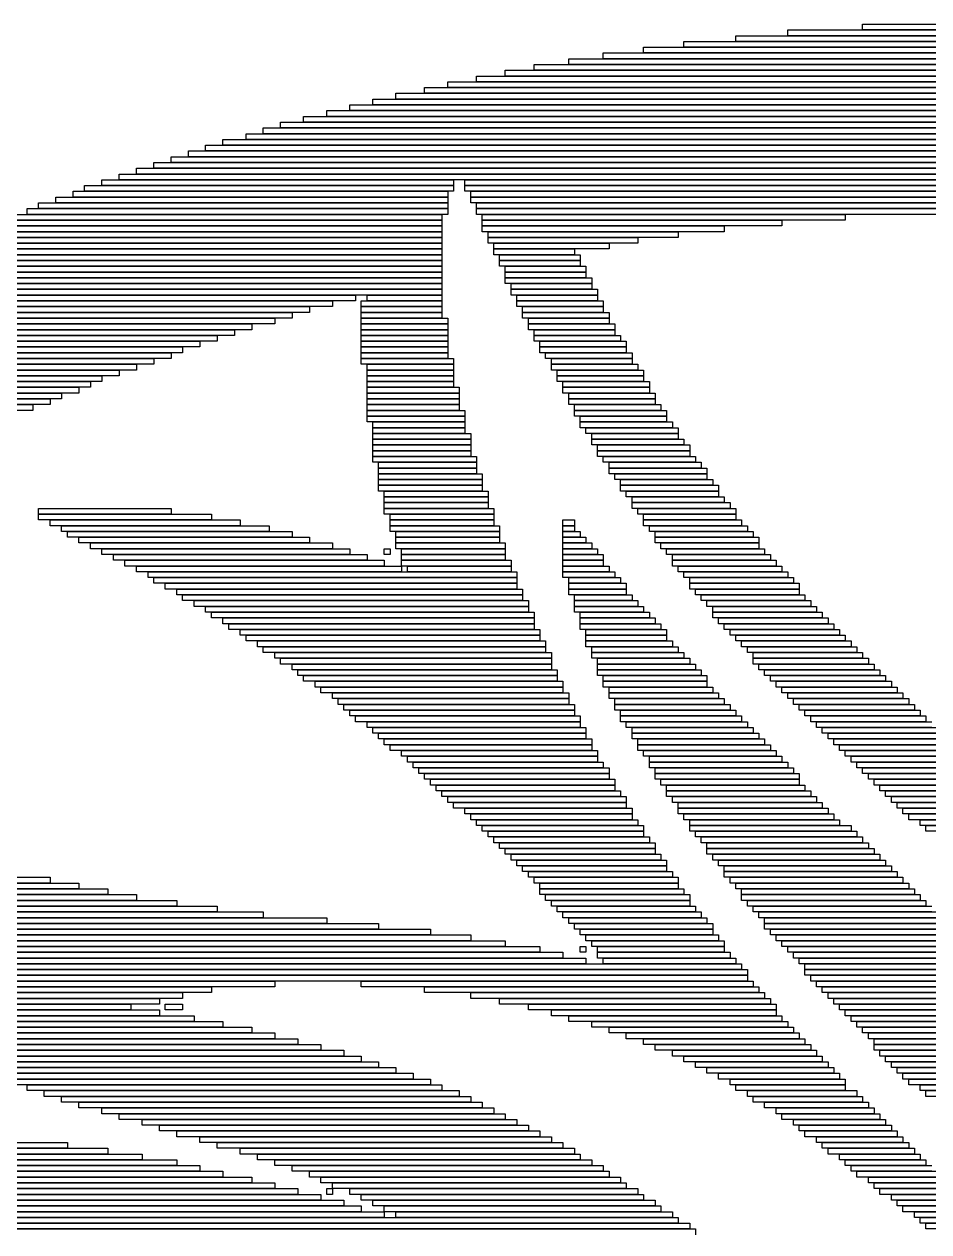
# Model space of a CAD drawing. Extents: x 24 to 1007, y 0 to 1020.
# Drawn here: x 344.5 to 501.5, y 809.5 to 1019 of the extents above; entities that cross this region are included whole.
import ezdxf

# ---------------------------------------------------------------- set-up
doc = ezdxf.new("R2010")
doc.units = 0

msp = doc.modelspace()

# ---------------------------------------------------------------- linework, layer by layer
for p, q in [((490, 1019), (548, 1019)), ((490, 1018), (490, 1019)), ((468, 1017), (571, 1017)), ((468, 1016), (468, 1017)), ((477, 1018), (561, 1018)), ((477, 1017), (477, 1018)), ((561, 1017), (477, 1017)), ((548, 1018), (490, 1018)), ((445, 1014), (593, 1014)), ((445, 1013), (445, 1014)), ((452, 1015), (587, 1015)), ((452, 1014), (452, 1015)), ((587, 1014), (452, 1014)), ((459, 1016), (579, 1016)), ((459, 1015), (459, 1016)), ((579, 1015), (459, 1015)), ((571, 1016), (468, 1016)), ((433, 1012), (604, 1012)), ((433, 1011), (433, 1012)), ((439, 1013), (599, 1013)), ((439, 1012), (439, 1013)), ((599, 1012), (439, 1012)), ((593, 1013), (445, 1013)), ((423, 1010), (615, 1010)), ((423, 1009), (423, 1010)), ((428, 1011), (610, 1011)), ((428, 1010), (428, 1011)), ((610, 1010), (428, 1010)), ((604, 1011), (433, 1011)), ((414, 1008), (624, 1008)), ((414, 1007), (414, 1008)), ((418, 1009), (619, 1009)), ((418, 1008), (418, 1009)), ((619, 1008), (418, 1008)), ((615, 1009), (423, 1009)), ((405, 1006), (632, 1006)), ((405, 1005), (405, 1006)), ((409, 1007), (628, 1007)), ((409, 1006), (409, 1007)), ((628, 1006), (409, 1006)), ((624, 1007), (414, 1007)), ((397, 1004), (640, 1004)), ((397, 1003), (397, 1004)), ((401, 1005), (636, 1005)), ((401, 1004), (401, 1005)), ((636, 1004), (401, 1004)), ((632, 1005), (405, 1005)), ((389, 1002), (538, 1002)), ((389, 1001), (389, 1002)), ((393, 1003), (538, 1003)), ((393, 1002), (393, 1003)), ((538, 1002), (393, 1002)), ((640, 1003), (397, 1003)), ((383, 1000), (537, 1000)), ((383, 999), (383, 1000)), ((386, 1001), (537, 1001)), ((386, 1000), (386, 1001)), ((537, 1000), (386, 1000)), ((538, 1001), (389, 1001)), ((376, 998), (537, 998)), ((376, 997), (376, 998)), ((379, 999), (537, 999)), ((379, 998), (379, 999)), ((537, 998), (379, 998)), ((537, 999), (383, 999)), ((370, 996), (537, 996)), ((370, 995), (370, 996)), ((373, 997), (537, 997)), ((373, 996), (373, 997)), ((537, 996), (373, 996)), ((537, 997), (376, 997)), ((364, 994), (537, 994)), ((364, 993), (364, 994)), ((367, 995), (537, 995)), ((367, 994), (367, 995)), ((537, 994), (367, 994)), ((537, 995), (370, 995)), ((355, 991), (419, 991)), ((355, 990), (355, 991)), ((358, 992), (419, 992)), ((358, 991), (358, 992)), ((419, 991), (358, 991)), ((361, 993), (538, 993)), ((361, 992), (361, 993)), ((538, 992), (361, 992)), ((537, 993), (364, 993)), ((419, 992), (419, 991)), ((419, 991), (419, 990)), ((421, 992), (538, 992)), ((421, 991), (421, 992)), ((538, 991), (421, 991)), ((421, 991), (538, 991)), ((421, 990), (421, 991)), ((350, 989), (418, 989)), ((350, 988), (350, 989)), ((353, 990), (418, 990)), ((353, 989), (353, 990)), ((418, 989), (353, 989)), ((419, 990), (355, 990)), ((418, 990), (418, 989)), ((418, 989), (418, 988)), ((538, 990), (421, 990)), ((422, 990), (538, 990)), ((422, 989), (422, 990)), ((538, 989), (422, 989)), ((422, 989), (539, 989)), ((422, 988), (422, 989)), ((345, 987), (418, 987)), ((345, 986), (345, 987)), ((347, 988), (418, 988)), ((347, 987), (347, 988)), ((418, 987), (347, 987)), ((418, 988), (350, 988)), ((418, 988), (418, 987)), ((418, 987), (418, 986)), ((539, 988), (422, 988)), ((423, 988), (539, 988)), ((423, 987), (423, 988)), ((539, 987), (423, 987)), ((423, 987), (505, 987)), ((423, 986), (423, 987)), ((340, 985), (417, 985)), ((342, 986), (417, 986)), ((417, 985), (342, 985)), ((418, 986), (345, 986)), ((417, 986), (417, 985)), ((417, 985), (417, 984)), ((505, 986), (423, 986)), ((424, 986), (487, 986)), ((424, 985), (424, 986)), ((487, 985), (424, 985)), ((424, 985), (476, 985)), ((424, 984), (424, 985)), ((476, 985), (476, 984)), ((487, 986), (487, 985)), ((335, 983), (417, 983)), ((337, 984), (417, 984)), ((417, 983), (337, 983)), ((417, 984), (340, 984)), ((417, 984), (417, 983)), ((417, 983), (417, 982)), ((476, 984), (424, 984)), ((424, 984), (466, 984)), ((424, 983), (424, 984)), ((466, 983), (424, 983)), ((425, 983), (458, 983)), ((425, 982), (425, 983)), ((458, 983), (458, 982)), ((466, 984), (466, 983)), ((330, 981), (417, 981)), ((333, 982), (417, 982)), ((417, 981), (333, 981)), ((417, 982), (335, 982)), ((417, 982), (417, 981)), ((417, 981), (417, 980)), ((458, 982), (425, 982)), ((425, 982), (451, 982)), ((425, 981), (425, 982)), ((451, 981), (425, 981)), ((426, 981), (446, 981)), ((426, 980), (426, 981)), ((446, 981), (446, 980)), ((451, 982), (451, 981)), ((326, 979), (417, 979)), ((328, 980), (417, 980)), ((417, 979), (328, 979)), ((417, 980), (330, 980)), ((417, 980), (417, 979)), ((417, 979), (417, 978)), ((446, 980), (426, 980)), ((426, 980), (440, 980)), ((426, 979), (426, 980)), ((440, 979), (426, 979)), ((427, 979), (441, 979)), ((427, 978), (427, 979)), ((440, 980), (440, 979)), ((441, 979), (441, 978)), ((322, 977), (417, 977)), ((324, 978), (417, 978)), ((417, 977), (324, 977)), ((417, 978), (326, 978)), ((417, 978), (417, 977)), ((417, 977), (417, 976)), ((441, 978), (427, 978)), ((427, 978), (441, 978)), ((427, 977), (427, 978)), ((441, 977), (427, 977)), ((428, 977), (442, 977)), ((428, 976), (428, 977)), ((441, 978), (441, 977)), ((442, 977), (442, 976)), ((317, 975), (417, 975)), ((319, 976), (417, 976)), ((417, 975), (319, 975)), ((417, 976), (322, 976)), ((417, 976), (417, 975)), ((417, 975), (417, 974)), ((442, 976), (428, 976)), ((428, 976), (442, 976)), ((428, 975), (428, 976)), ((442, 975), (428, 975)), ((428, 975), (443, 975)), ((428, 974), (428, 975)), ((442, 976), (442, 975)), ((443, 975), (443, 974)), ((313, 973), (417, 973)), ((315, 974), (417, 974)), ((417, 973), (315, 973)), ((417, 974), (317, 974)), ((417, 974), (417, 973)), ((417, 973), (417, 972)), ((443, 974), (428, 974)), ((429, 974), (443, 974)), ((429, 973), (429, 974)), ((443, 973), (429, 973)), ((429, 973), (444, 973)), ((429, 972), (429, 973)), ((443, 974), (443, 973)), ((444, 973), (444, 972)), ((307, 970), (394, 970)), ((309, 971), (398, 971)), ((398, 970), (309, 970)), ((311, 972), (402, 972)), ((402, 971), (311, 971)), ((417, 972), (313, 972)), ((394, 970), (394, 969)), ((398, 971), (398, 970)), ((402, 972), (402, 971)), ((403, 971), (417, 971)), ((403, 970), (403, 971)), ((417, 970), (403, 970)), ((403, 970), (417, 970)), ((403, 969), (403, 970)), ((404, 972), (417, 972)), ((404, 971), (404, 972)), ((417, 971), (404, 971)), ((417, 972), (417, 971)), ((417, 971), (417, 970)), ((417, 970), (417, 969)), ((444, 972), (429, 972)), ((430, 972), (444, 972)), ((430, 971), (430, 972)), ((444, 971), (430, 971)), ((430, 971), (445, 971)), ((430, 970), (430, 971)), ((445, 970), (430, 970)), ((431, 970), (445, 970)), ((431, 969), (431, 970)), ((444, 972), (444, 971)), ((445, 971), (445, 970)), ((445, 970), (445, 969)), ((303, 968), (388, 968)), ((305, 969), (391, 969)), ((391, 968), (305, 968)), ((394, 969), (307, 969)), ((388, 968), (388, 967)), ((391, 969), (391, 968)), ((417, 969), (403, 969)), ((403, 969), (417, 969)), ((403, 968), (403, 969)), ((417, 968), (403, 968)), ((403, 968), (418, 968)), ((403, 967), (403, 968)), ((417, 969), (417, 968)), ((418, 968), (418, 967)), ((445, 969), (431, 969)), ((431, 969), (446, 969)), ((431, 968), (431, 969)), ((446, 968), (431, 968)), ((432, 968), (446, 968)), ((432, 967), (432, 968)), ((446, 969), (446, 968)), ((446, 968), (446, 967)), ((299, 966), (381, 966)), ((301, 967), (384, 967)), ((384, 966), (301, 966)), ((388, 967), (303, 967)), ((381, 966), (381, 965)), ((384, 967), (384, 966)), ((418, 967), (403, 967)), ((403, 967), (418, 967)), ((403, 966), (403, 967)), ((418, 966), (403, 966)), ((403, 966), (418, 966)), ((403, 965), (403, 966)), ((418, 967), (418, 966)), ((418, 966), (418, 965)), ((446, 967), (432, 967)), ((432, 967), (447, 967)), ((432, 966), (432, 967)), ((447, 966), (432, 966)), ((433, 966), (447, 966)), ((433, 965), (433, 966)), ((447, 967), (447, 966)), ((447, 966), (447, 965)), ((295, 964), (375, 964)), ((297, 965), (378, 965)), ((378, 964), (297, 964)), ((381, 965), (299, 965)), ((375, 964), (375, 963)), ((378, 965), (378, 964)), ((418, 965), (403, 965)), ((403, 965), (418, 965)), ((403, 964), (403, 965)), ((418, 964), (403, 964)), ((403, 964), (418, 964)), ((403, 963), (403, 964)), ((418, 965), (418, 964)), ((418, 964), (418, 963)), ((447, 965), (433, 965)), ((433, 965), (448, 965)), ((433, 964), (433, 965)), ((448, 964), (433, 964)), ((434, 964), (449, 964)), ((434, 963), (434, 964)), ((448, 965), (448, 964)), ((449, 964), (449, 963)), ((291, 962), (370, 962)), ((293, 963), (372, 963)), ((372, 962), (293, 962)), ((375, 963), (295, 963)), ((370, 962), (370, 961)), ((372, 963), (372, 962)), ((418, 963), (403, 963)), ((403, 963), (418, 963)), ((403, 962), (403, 963)), ((418, 962), (403, 962)), ((403, 962), (418, 962)), ((403, 961), (403, 962)), ((418, 963), (418, 962)), ((418, 962), (418, 961)), ((449, 963), (434, 963)), ((434, 963), (449, 963)), ((434, 962), (434, 963)), ((449, 962), (434, 962)), ((435, 962), (450, 962)), ((435, 961), (435, 962)), ((449, 963), (449, 962)), ((450, 962), (450, 961)), ((288, 960), (364, 960)), ((290, 961), (367, 961)), ((367, 960), (290, 960)), ((370, 961), (291, 961)), ((364, 960), (364, 959)), ((367, 961), (367, 960)), ((418, 961), (403, 961)), ((403, 961), (419, 961)), ((403, 960), (403, 961)), ((419, 960), (403, 960)), ((404, 960), (419, 960)), ((404, 959), (404, 960)), ((419, 961), (419, 960)), ((419, 960), (419, 959)), ((450, 961), (435, 961)), ((436, 961), (450, 961)), ((436, 960), (436, 961)), ((450, 960), (436, 960)), ((436, 960), (451, 960)), ((436, 959), (436, 960)), ((450, 961), (450, 960)), ((451, 960), (451, 959)), ((284, 958), (358, 958)), ((286, 959), (361, 959)), ((361, 958), (286, 958)), ((364, 959), (288, 959)), ((358, 958), (358, 957)), ((361, 959), (361, 958)), ((419, 959), (404, 959)), ((404, 959), (419, 959)), ((404, 958), (404, 959)), ((419, 958), (404, 958)), ((404, 958), (419, 958)), ((404, 957), (404, 958)), ((419, 959), (419, 958)), ((419, 958), (419, 957)), ((451, 959), (436, 959)), ((437, 959), (452, 959)), ((437, 958), (437, 959)), ((452, 958), (437, 958)), ((437, 958), (452, 958)), ((437, 957), (437, 958)), ((452, 959), (452, 958)), ((452, 958), (452, 957)), ((281, 956), (354, 956)), ((283, 957), (356, 957)), ((356, 956), (283, 956)), ((358, 957), (284, 957)), ((354, 956), (354, 955)), ((356, 957), (356, 956)), ((419, 957), (404, 957)), ((404, 957), (419, 957)), ((404, 956), (404, 957)), ((419, 956), (404, 956)), ((404, 956), (420, 956)), ((404, 955), (404, 956)), ((419, 957), (419, 956)), ((420, 956), (420, 955)), ((452, 957), (437, 957)), ((438, 957), (453, 957)), ((438, 956), (438, 957)), ((453, 956), (438, 956)), ((438, 956), (453, 956)), ((438, 955), (438, 956)), ((453, 957), (453, 956)), ((453, 956), (453, 955)), ((277, 954), (349, 954)), ((279, 955), (351, 955)), ((351, 954), (279, 954)), ((354, 955), (281, 955)), ((349, 954), (349, 953)), ((351, 955), (351, 954)), ((420, 955), (404, 955)), ((404, 955), (420, 955)), ((404, 954), (404, 955)), ((420, 954), (404, 954)), ((404, 954), (420, 954)), ((404, 953), (404, 954)), ((420, 955), (420, 954)), ((420, 954), (420, 953)), ((453, 955), (438, 955)), ((439, 955), (454, 955)), ((439, 954), (439, 955)), ((454, 954), (439, 954)), ((439, 954), (454, 954)), ((439, 953), (439, 954)), ((454, 955), (454, 954)), ((454, 954), (454, 953)), ((276, 953), (346, 953)), ((346, 952), (276, 952)), ((349, 953), (277, 953)), ((346, 953), (346, 952)), ((420, 953), (404, 953)), ((404, 953), (420, 953)), ((404, 952), (404, 953)), ((420, 952), (404, 952)), ((404, 952), (421, 952)), ((404, 951), (404, 952)), ((420, 953), (420, 952)), ((421, 952), (421, 951)), ((454, 953), (439, 953)), ((440, 953), (455, 953)), ((440, 952), (440, 953)), ((455, 952), (440, 952)), ((440, 952), (456, 952)), ((440, 951), (440, 952)), ((455, 953), (455, 952)), ((456, 952), (456, 951)), ((421, 951), (404, 951)), ((404, 951), (421, 951)), ((404, 950), (404, 951)), ((421, 950), (404, 950)), ((405, 950), (421, 950)), ((405, 949), (405, 950)), ((421, 951), (421, 950)), ((421, 950), (421, 949)), ((456, 951), (440, 951)), ((441, 951), (456, 951)), ((441, 950), (441, 951)), ((456, 950), (441, 950)), ((441, 950), (457, 950)), ((441, 949), (441, 950)), ((456, 951), (456, 950)), ((457, 950), (457, 949)), ((421, 949), (405, 949)), ((405, 949), (421, 949)), ((405, 948), (405, 949)), ((421, 948), (405, 948)), ((405, 948), (422, 948)), ((405, 947), (405, 948)), ((422, 947), (405, 947)), ((405, 947), (422, 947)), ((405, 946), (405, 947)), ((421, 949), (421, 948)), ((422, 948), (422, 947)), ((422, 947), (422, 946)), ((457, 949), (441, 949)), ((442, 949), (458, 949)), ((442, 948), (442, 949)), ((458, 948), (442, 948)), ((443, 948), (458, 948)), ((443, 947), (443, 948)), ((458, 947), (443, 947)), ((443, 947), (459, 947)), ((443, 946), (443, 947)), ((458, 949), (458, 948)), ((458, 948), (458, 947)), ((459, 947), (459, 946)), ((422, 946), (405, 946)), ((405, 946), (422, 946)), ((405, 945), (405, 946)), ((422, 945), (405, 945)), ((405, 945), (422, 945)), ((405, 944), (405, 945)), ((422, 946), (422, 945)), ((422, 945), (422, 944)), ((459, 946), (443, 946)), ((444, 946), (460, 946)), ((444, 945), (444, 946)), ((460, 945), (444, 945)), ((444, 945), (460, 945)), ((444, 944), (444, 945)), ((460, 946), (460, 945)), ((460, 945), (460, 944)), ((422, 944), (405, 944)), ((405, 944), (423, 944)), ((405, 943), (405, 944)), ((423, 943), (405, 943)), ((406, 943), (423, 943)), ((406, 942), (406, 943)), ((423, 944), (423, 943)), ((423, 943), (423, 942)), ((460, 944), (444, 944)), ((445, 944), (461, 944)), ((445, 943), (445, 944)), ((461, 943), (445, 943)), ((446, 943), (462, 943)), ((446, 942), (446, 943)), ((461, 944), (461, 943)), ((462, 943), (462, 942)), ((423, 942), (406, 942)), ((406, 942), (423, 942)), ((406, 941), (406, 942)), ((423, 941), (406, 941)), ((406, 941), (424, 941)), ((406, 940), (406, 941)), ((423, 942), (423, 941)), ((424, 941), (424, 940)), ((462, 942), (446, 942)), ((446, 942), (463, 942)), ((446, 941), (446, 942)), ((463, 941), (446, 941)), ((447, 941), (463, 941)), ((447, 940), (447, 941)), ((463, 942), (463, 941)), ((463, 941), (463, 940)), ((424, 940), (406, 940)), ((406, 940), (424, 940)), ((406, 939), (406, 940)), ((424, 939), (406, 939)), ((406, 939), (424, 939)), ((406, 938), (406, 939)), ((424, 940), (424, 939)), ((424, 939), (424, 938)), ((463, 940), (447, 940)), ((448, 940), (464, 940)), ((448, 939), (448, 940)), ((464, 939), (448, 939)), ((448, 939), (465, 939)), ((448, 938), (448, 939)), ((464, 940), (464, 939)), ((465, 939), (465, 938)), ((424, 938), (406, 938)), ((407, 938), (425, 938)), ((407, 937), (407, 938)), ((425, 937), (407, 937)), ((407, 937), (425, 937)), ((407, 936), (407, 937)), ((425, 938), (425, 937)), ((425, 937), (425, 936)), ((465, 938), (448, 938)), ((449, 938), (465, 938)), ((449, 937), (449, 938)), ((465, 937), (449, 937)), ((450, 937), (466, 937)), ((450, 936), (450, 937)), ((465, 938), (465, 937)), ((466, 937), (466, 936)), ((347, 935), (370, 935)), ((347, 934), (347, 935)), ((370, 935), (370, 934)), ((425, 936), (407, 936)), ((407, 936), (425, 936)), ((407, 935), (407, 936)), ((425, 935), (407, 935)), ((407, 935), (426, 935)), ((407, 934), (407, 935)), ((425, 936), (425, 935)), ((426, 935), (426, 934)), ((466, 936), (450, 936)), ((450, 936), (467, 936)), ((450, 935), (450, 936)), ((467, 935), (450, 935)), ((451, 935), (468, 935)), ((451, 934), (451, 935)), ((467, 936), (467, 935)), ((468, 935), (468, 934)), ((370, 934), (347, 934)), ((347, 934), (377, 934)), ((347, 933), (347, 934)), ((377, 933), (347, 933)), ((349, 933), (382, 933)), ((349, 932), (349, 933)), ((377, 934), (377, 933)), ((382, 933), (382, 932)), ((426, 934), (407, 934)), ((408, 934), (426, 934)), ((408, 933), (408, 934)), ((426, 933), (408, 933)), ((408, 933), (426, 933)), ((408, 932), (408, 933)), ((426, 934), (426, 933)), ((426, 933), (426, 932)), ((438, 933), (440, 933)), ((438, 932), (438, 933)), ((440, 933), (440, 932)), ((468, 934), (451, 934)), ((452, 934), (468, 934)), ((452, 933), (452, 934)), ((468, 933), (452, 933)), ((452, 933), (469, 933)), ((452, 932), (452, 933)), ((468, 934), (468, 933)), ((469, 933), (469, 932)), ((382, 932), (349, 932)), ((351, 932), (387, 932)), ((351, 931), (351, 932)), ((387, 931), (351, 931)), ((352, 931), (391, 931)), ((352, 930), (352, 931)), ((387, 932), (387, 931)), ((391, 931), (391, 930)), ((426, 932), (408, 932)), ((408, 932), (427, 932)), ((408, 931), (408, 932)), ((427, 931), (408, 931)), ((409, 931), (427, 931)), ((409, 930), (409, 931)), ((427, 932), (427, 931)), ((427, 931), (427, 930)), ((440, 932), (438, 932)), ((438, 932), (440, 932)), ((438, 931), (438, 932)), ((440, 931), (438, 931)), ((438, 931), (441, 931)), ((438, 930), (438, 931)), ((440, 932), (440, 931)), ((441, 931), (441, 930)), ((469, 932), (452, 932)), ((453, 932), (470, 932)), ((453, 931), (453, 932)), ((470, 931), (453, 931)), ((454, 931), (471, 931)), ((454, 930), (454, 931)), ((470, 932), (470, 931)), ((471, 931), (471, 930)), ((391, 930), (352, 930)), ((354, 930), (394, 930)), ((354, 929), (354, 930)), ((394, 929), (354, 929)), ((356, 929), (398, 929)), ((356, 928), (356, 929)), ((394, 930), (394, 929)), ((398, 929), (398, 928)), ((427, 930), (409, 930)), ((409, 930), (427, 930)), ((409, 929), (409, 930)), ((427, 929), (409, 929)), ((409, 929), (428, 929)), ((409, 928), (409, 929)), ((427, 930), (427, 929)), ((428, 929), (428, 928)), ((441, 930), (438, 930)), ((438, 930), (442, 930)), ((438, 929), (438, 930)), ((442, 929), (438, 929)), ((438, 929), (443, 929)), ((438, 928), (438, 929)), ((442, 930), (442, 929)), ((443, 929), (443, 928)), ((471, 930), (454, 930)), ((454, 930), (472, 930)), ((454, 929), (454, 930)), ((472, 929), (454, 929)), ((455, 929), (472, 929)), ((455, 928), (455, 929)), ((472, 930), (472, 929)), ((472, 929), (472, 928)), ((398, 928), (356, 928)), ((358, 928), (401, 928)), ((358, 927), (358, 928)), ((401, 927), (358, 927)), ((360, 927), (404, 927)), ((360, 926), (360, 927)), ((404, 926), (360, 926)), ((362, 926), (407, 926)), ((362, 925), (362, 926)), ((401, 928), (401, 927)), ((404, 927), (404, 926)), ((407, 928), (408, 928)), ((407, 927), (407, 928)), ((408, 927), (407, 927)), ((407, 926), (407, 925)), ((408, 928), (408, 927)), ((428, 928), (409, 928)), ((410, 928), (428, 928)), ((410, 927), (410, 928)), ((428, 927), (410, 927)), ((410, 927), (428, 927)), ((410, 926), (410, 927)), ((428, 926), (410, 926)), ((410, 926), (429, 926)), ((410, 925), (410, 926)), ((428, 928), (428, 927)), ((428, 927), (428, 926)), ((429, 926), (429, 925)), ((443, 928), (438, 928)), ((438, 928), (444, 928)), ((438, 927), (438, 928)), ((444, 927), (438, 927)), ((438, 927), (445, 927)), ((438, 926), (438, 927)), ((445, 926), (438, 926)), ((438, 926), (445, 926)), ((438, 925), (438, 926)), ((444, 928), (444, 927)), ((445, 927), (445, 926)), ((445, 926), (445, 925)), ((472, 928), (455, 928)), ((456, 928), (473, 928)), ((456, 927), (456, 928)), ((473, 927), (456, 927)), ((457, 927), (474, 927)), ((457, 926), (457, 927)), ((474, 926), (457, 926)), ((457, 926), (475, 926)), ((457, 925), (457, 926)), ((473, 928), (473, 927)), ((474, 927), (474, 926)), ((475, 926), (475, 925)), ((407, 925), (362, 925)), ((364, 925), (410, 925)), ((364, 924), (364, 925)), ((410, 924), (364, 924)), ((366, 924), (430, 924)), ((366, 923), (366, 924)), ((429, 925), (410, 925)), ((410, 925), (410, 924)), ((411, 925), (429, 925)), ((411, 924), (411, 925)), ((429, 924), (411, 924)), ((429, 925), (429, 924)), ((430, 924), (430, 923)), ((445, 925), (438, 925)), ((438, 925), (446, 925)), ((438, 924), (438, 925)), ((446, 924), (438, 924)), ((438, 924), (447, 924)), ((438, 923), (438, 924)), ((446, 925), (446, 924)), ((447, 924), (447, 923)), ((475, 925), (457, 925)), ((458, 925), (476, 925)), ((458, 924), (458, 925)), ((476, 924), (458, 924)), ((459, 924), (477, 924)), ((459, 923), (459, 924)), ((476, 925), (476, 924)), ((477, 924), (477, 923)), ((430, 923), (366, 923)), ((367, 923), (430, 923)), ((367, 922), (367, 923)), ((430, 922), (367, 922)), ((369, 922), (430, 922)), ((369, 921), (369, 922)), ((430, 923), (430, 922)), ((430, 922), (430, 921)), ((447, 923), (438, 923)), ((439, 923), (448, 923)), ((439, 922), (439, 923)), ((448, 922), (439, 922)), ((439, 922), (449, 922)), ((439, 921), (439, 922)), ((448, 923), (448, 922)), ((449, 922), (449, 921)), ((477, 923), (459, 923)), ((460, 923), (478, 923)), ((460, 922), (460, 923)), ((478, 922), (460, 922)), ((460, 922), (479, 922)), ((460, 921), (460, 922)), ((478, 923), (478, 922)), ((479, 922), (479, 921)), ((430, 921), (369, 921)), ((371, 921), (431, 921)), ((371, 920), (371, 921)), ((431, 920), (371, 920)), ((372, 920), (431, 920)), ((372, 919), (372, 920)), ((431, 921), (431, 920)), ((431, 920), (431, 919)), ((449, 921), (439, 921)), ((439, 921), (449, 921)), ((439, 920), (439, 921)), ((449, 920), (439, 920)), ((440, 920), (450, 920)), ((440, 919), (440, 920)), ((449, 921), (449, 920)), ((450, 920), (450, 919)), ((479, 921), (460, 921)), ((461, 921), (479, 921)), ((461, 920), (461, 921)), ((479, 920), (461, 920)), ((462, 920), (480, 920)), ((462, 919), (462, 920)), ((479, 921), (479, 920)), ((480, 920), (480, 919)), ((431, 919), (372, 919)), ((374, 919), (432, 919)), ((374, 918), (374, 919)), ((432, 918), (374, 918)), ((376, 918), (432, 918)), ((376, 917), (376, 918)), ((432, 919), (432, 918)), ((432, 918), (432, 917)), ((450, 919), (440, 919)), ((440, 919), (451, 919)), ((440, 918), (440, 919)), ((451, 918), (440, 918)), ((440, 918), (452, 918)), ((440, 917), (440, 918)), ((451, 919), (451, 918)), ((452, 918), (452, 917)), ((480, 919), (462, 919)), ((463, 919), (481, 919)), ((463, 918), (463, 919)), ((481, 918), (463, 918)), ((464, 918), (482, 918)), ((464, 917), (464, 918)), ((481, 919), (481, 918)), ((482, 918), (482, 917)), ((432, 917), (376, 917)), ((377, 917), (433, 917)), ((377, 916), (377, 917)), ((433, 916), (377, 916)), ((379, 916), (433, 916)), ((379, 915), (379, 916)), ((433, 917), (433, 916)), ((433, 916), (433, 915)), ((452, 917), (440, 917)), ((441, 917), (453, 917)), ((441, 916), (441, 917)), ((453, 916), (441, 916)), ((441, 916), (454, 916)), ((441, 915), (441, 916)), ((453, 917), (453, 916)), ((454, 916), (454, 915)), ((482, 917), (464, 917)), ((464, 917), (483, 917)), ((464, 916), (464, 917)), ((483, 916), (464, 916)), ((465, 916), (484, 916)), ((465, 915), (465, 916)), ((483, 917), (483, 916)), ((484, 916), (484, 915)), ((433, 915), (379, 915)), ((380, 915), (433, 915)), ((380, 914), (380, 915)), ((433, 914), (380, 914)), ((382, 914), (434, 914)), ((382, 913), (382, 914)), ((433, 915), (433, 914)), ((434, 914), (434, 913)), ((454, 915), (441, 915)), ((441, 915), (455, 915)), ((441, 914), (441, 915)), ((455, 914), (441, 914)), ((442, 914), (456, 914)), ((442, 913), (442, 914)), ((455, 915), (455, 914)), ((456, 914), (456, 913)), ((484, 915), (465, 915)), ((466, 915), (485, 915)), ((466, 914), (466, 915)), ((485, 914), (466, 914)), ((467, 914), (486, 914)), ((467, 913), (467, 914)), ((485, 915), (485, 914)), ((486, 914), (486, 913)), ((434, 913), (382, 913)), ((383, 913), (434, 913)), ((383, 912), (383, 913)), ((434, 912), (383, 912)), ((385, 912), (435, 912)), ((385, 911), (385, 912)), ((434, 913), (434, 912)), ((435, 912), (435, 911)), ((456, 913), (442, 913)), ((442, 913), (456, 913)), ((442, 912), (442, 913)), ((456, 912), (442, 912)), ((442, 912), (457, 912)), ((442, 911), (442, 912)), ((456, 913), (456, 912)), ((457, 912), (457, 911)), ((486, 913), (467, 913)), ((468, 913), (487, 913)), ((468, 912), (468, 913)), ((487, 912), (468, 912)), ((469, 912), (488, 912)), ((469, 911), (469, 912)), ((487, 913), (487, 912)), ((488, 912), (488, 911)), ((435, 911), (385, 911)), ((386, 911), (435, 911)), ((386, 910), (386, 911)), ((435, 910), (386, 910)), ((388, 910), (436, 910)), ((388, 909), (388, 910)), ((435, 911), (435, 910)), ((436, 910), (436, 909)), ((457, 911), (442, 911)), ((443, 911), (458, 911)), ((443, 910), (443, 911)), ((458, 910), (443, 910)), ((443, 910), (459, 910)), ((443, 909), (443, 910)), ((458, 911), (458, 910)), ((459, 910), (459, 909)), ((488, 911), (469, 911)), ((470, 911), (489, 911)), ((470, 910), (470, 911)), ((489, 910), (470, 910)), ((471, 910), (490, 910)), ((471, 909), (471, 910)), ((489, 911), (489, 910)), ((490, 910), (490, 909)), ((436, 909), (388, 909)), ((389, 909), (436, 909)), ((389, 908), (389, 909)), ((436, 908), (389, 908)), ((391, 908), (436, 908)), ((391, 907), (391, 908)), ((436, 909), (436, 908)), ((436, 908), (436, 907)), ((459, 909), (443, 909)), ((444, 909), (460, 909)), ((444, 908), (444, 909)), ((460, 908), (444, 908)), ((444, 908), (461, 908)), ((444, 907), (444, 908)), ((460, 909), (460, 908)), ((461, 908), (461, 907)), ((490, 909), (471, 909)), ((471, 909), (491, 909)), ((471, 908), (471, 909)), ((491, 908), (471, 908)), ((472, 908), (492, 908)), ((472, 907), (472, 908)), ((491, 909), (491, 908)), ((492, 908), (492, 907)), ((436, 907), (391, 907)), ((392, 907), (437, 907)), ((392, 906), (392, 907)), ((437, 906), (392, 906)), ((393, 906), (437, 906)), ((393, 905), (393, 906)), ((437, 907), (437, 906)), ((437, 906), (437, 905)), ((461, 907), (444, 907)), ((444, 907), (462, 907)), ((444, 906), (444, 907)), ((462, 906), (444, 906)), ((445, 906), (463, 906)), ((445, 905), (445, 906)), ((462, 907), (462, 906)), ((463, 906), (463, 905)), ((492, 907), (472, 907)), ((473, 907), (493, 907)), ((473, 906), (473, 907)), ((493, 906), (473, 906)), ((474, 906), (494, 906)), ((474, 905), (474, 906)), ((493, 907), (493, 906)), ((494, 906), (494, 905)), ((437, 905), (393, 905)), ((395, 905), (438, 905)), ((395, 904), (395, 905)), ((438, 904), (395, 904)), ((396, 904), (438, 904)), ((396, 903), (396, 904)), ((438, 903), (396, 903)), ((398, 903), (439, 903)), ((398, 902), (398, 903)), ((438, 905), (438, 904)), ((438, 904), (438, 903)), ((439, 903), (439, 902)), ((463, 905), (445, 905)), ((445, 905), (463, 905)), ((445, 904), (445, 905)), ((463, 904), (445, 904)), ((446, 904), (464, 904)), ((446, 903), (446, 904)), ((464, 903), (446, 903)), ((446, 903), (465, 903)), ((446, 902), (446, 903)), ((463, 905), (463, 904)), ((464, 904), (464, 903)), ((465, 903), (465, 902)), ((494, 905), (474, 905)), ((475, 905), (495, 905)), ((475, 904), (475, 905)), ((495, 904), (475, 904)), ((476, 904), (496, 904)), ((476, 903), (476, 904)), ((496, 903), (476, 903)), ((477, 903), (497, 903)), ((477, 902), (477, 903)), ((495, 905), (495, 904)), ((496, 904), (496, 903)), ((497, 903), (497, 902)), ((439, 902), (398, 902)), ((399, 902), (439, 902)), ((399, 901), (399, 902)), ((439, 901), (399, 901)), ((400, 901), (440, 901)), ((400, 900), (400, 901)), ((439, 902), (439, 901)), ((440, 901), (440, 900)), ((465, 902), (446, 902)), ((447, 902), (466, 902)), ((447, 901), (447, 902)), ((466, 901), (447, 901)), ((447, 901), (467, 901)), ((447, 900), (447, 901)), ((466, 902), (466, 901)), ((467, 901), (467, 900)), ((497, 902), (477, 902)), ((478, 902), (498, 902)), ((478, 901), (478, 902)), ((498, 901), (478, 901)), ((479, 901), (499, 901)), ((479, 900), (479, 901)), ((498, 902), (498, 901)), ((499, 901), (499, 900)), ((440, 900), (400, 900)), ((401, 900), (440, 900)), ((401, 899), (401, 900)), ((440, 899), (401, 899)), ((402, 899), (441, 899)), ((402, 898), (402, 899)), ((440, 900), (440, 899)), ((441, 899), (441, 898)), ((467, 900), (447, 900)), ((448, 900), (468, 900)), ((448, 899), (448, 900)), ((468, 899), (448, 899)), ((448, 899), (469, 899)), ((448, 898), (448, 899)), ((468, 900), (468, 899)), ((469, 899), (469, 898)), ((499, 900), (479, 900)), ((480, 900), (500, 900)), ((480, 899), (480, 900)), ((500, 899), (480, 899)), ((481, 899), (501, 899)), ((481, 898), (481, 899)), ((500, 900), (500, 899)), ((501, 899), (501, 898)), ((441, 898), (402, 898)), ((404, 898), (441, 898)), ((404, 897), (404, 898)), ((441, 897), (404, 897)), ((405, 897), (442, 897)), ((405, 896), (405, 897)), ((441, 898), (441, 897)), ((442, 897), (442, 896)), ((469, 898), (448, 898)), ((449, 898), (470, 898)), ((449, 897), (449, 898)), ((470, 897), (449, 897)), ((450, 897), (471, 897)), ((450, 896), (450, 897)), ((470, 898), (470, 897)), ((471, 897), (471, 896)), ((501, 898), (481, 898)), ((482, 898), (502, 898)), ((482, 897), (482, 898)), ((502, 897), (482, 897)), ((483, 897), (503, 897)), ((483, 896), (483, 897)), ((442, 896), (405, 896)), ((406, 896), (442, 896)), ((406, 895), (406, 896)), ((442, 895), (406, 895)), ((407, 895), (443, 895)), ((407, 894), (407, 895)), ((442, 896), (442, 895)), ((443, 895), (443, 894)), ((471, 896), (450, 896)), ((450, 896), (472, 896)), ((450, 895), (450, 896)), ((472, 895), (450, 895)), ((451, 895), (473, 895)), ((451, 894), (451, 895)), ((472, 896), (472, 895)), ((473, 895), (473, 894)), ((503, 896), (483, 896)), ((484, 896), (504, 896)), ((484, 895), (484, 896)), ((504, 895), (484, 895)), ((485, 895), (506, 895)), ((485, 894), (485, 895)), ((443, 894), (407, 894)), ((408, 894), (443, 894)), ((408, 893), (408, 894)), ((443, 893), (408, 893)), ((410, 893), (444, 893)), ((410, 892), (410, 893)), ((443, 894), (443, 893)), ((444, 893), (444, 892)), ((473, 894), (451, 894)), ((451, 894), (474, 894)), ((451, 893), (451, 894)), ((474, 893), (451, 893)), ((452, 893), (475, 893)), ((452, 892), (452, 893)), ((474, 894), (474, 893)), ((475, 893), (475, 892)), ((506, 894), (485, 894)), ((486, 894), (507, 894)), ((486, 893), (486, 894)), ((507, 893), (486, 893)), ((487, 893), (508, 893)), ((487, 892), (487, 893)), ((444, 892), (410, 892)), ((411, 892), (444, 892)), ((411, 891), (411, 892)), ((444, 891), (411, 891)), ((412, 891), (445, 891)), ((412, 890), (412, 891)), ((444, 892), (444, 891)), ((445, 891), (445, 890)), ((475, 892), (452, 892)), ((453, 892), (476, 892)), ((453, 891), (453, 892)), ((476, 891), (453, 891)), ((453, 891), (477, 891)), ((453, 890), (453, 891)), ((476, 892), (476, 891)), ((477, 891), (477, 890)), ((508, 892), (487, 892)), ((488, 892), (509, 892)), ((488, 891), (488, 892)), ((509, 891), (488, 891)), ((489, 891), (510, 891)), ((489, 890), (489, 891)), ((445, 890), (412, 890)), ((413, 890), (446, 890)), ((413, 889), (413, 890)), ((446, 889), (413, 889)), ((414, 889), (446, 889)), ((414, 888), (414, 889)), ((446, 890), (446, 889)), ((446, 889), (446, 888)), ((477, 890), (453, 890)), ((454, 890), (478, 890)), ((454, 889), (454, 890)), ((478, 889), (454, 889)), ((454, 889), (479, 889)), ((454, 888), (454, 889)), ((478, 890), (478, 889)), ((479, 889), (479, 888)), ((510, 890), (489, 890)), ((490, 890), (511, 890)), ((490, 889), (490, 890)), ((511, 889), (490, 889)), ((491, 889), (512, 889)), ((491, 888), (491, 889)), ((446, 888), (414, 888)), ((415, 888), (447, 888)), ((415, 887), (415, 888)), ((447, 887), (415, 887)), ((416, 887), (447, 887)), ((416, 886), (416, 887)), ((447, 888), (447, 887)), ((447, 887), (447, 886)), ((479, 888), (454, 888)), ((455, 888), (479, 888)), ((455, 887), (455, 888)), ((479, 887), (455, 887)), ((456, 887), (480, 887)), ((456, 886), (456, 887)), ((479, 888), (479, 887)), ((480, 887), (480, 886)), ((512, 888), (491, 888)), ((492, 888), (513, 888)), ((492, 887), (492, 888)), ((513, 887), (492, 887)), ((493, 887), (515, 887)), ((493, 886), (493, 887)), ((447, 886), (416, 886)), ((417, 886), (448, 886)), ((417, 885), (417, 886)), ((448, 885), (417, 885)), ((418, 885), (449, 885)), ((418, 884), (418, 885)), ((448, 886), (448, 885)), ((449, 885), (449, 884)), ((480, 886), (456, 886)), ((456, 886), (481, 886)), ((456, 885), (456, 886)), ((481, 885), (456, 885)), ((457, 885), (482, 885)), ((457, 884), (457, 885)), ((481, 886), (481, 885)), ((482, 885), (482, 884)), ((515, 886), (493, 886)), ((494, 886), (516, 886)), ((494, 885), (494, 886)), ((516, 885), (494, 885)), ((495, 885), (517, 885)), ((495, 884), (495, 885)), ((449, 884), (418, 884)), ((419, 884), (449, 884)), ((419, 883), (419, 884)), ((449, 883), (419, 883)), ((421, 883), (450, 883)), ((421, 882), (421, 883)), ((450, 882), (421, 882)), ((422, 882), (450, 882)), ((422, 881), (422, 882)), ((449, 884), (449, 883)), ((450, 883), (450, 882)), ((450, 882), (450, 881)), ((482, 884), (457, 884)), ((458, 884), (483, 884)), ((458, 883), (458, 884)), ((483, 883), (458, 883)), ((458, 883), (484, 883)), ((458, 882), (458, 883)), ((484, 882), (458, 882)), ((459, 882), (485, 882)), ((459, 881), (459, 882)), ((483, 884), (483, 883)), ((484, 883), (484, 882)), ((485, 882), (485, 881)), ((517, 884), (495, 884)), ((496, 884), (518, 884)), ((496, 883), (496, 884)), ((518, 883), (496, 883)), ((497, 883), (519, 883)), ((497, 882), (497, 883)), ((519, 882), (497, 882)), ((498, 882), (521, 882)), ((498, 881), (498, 882)), ((450, 881), (422, 881)), ((423, 881), (451, 881)), ((423, 880), (423, 881)), ((451, 880), (423, 880)), ((424, 880), (452, 880)), ((424, 879), (424, 880)), ((451, 881), (451, 880)), ((452, 880), (452, 879)), ((485, 881), (459, 881)), ((460, 881), (486, 881)), ((460, 880), (460, 881)), ((486, 880), (460, 880)), ((460, 880), (488, 880)), ((460, 879), (460, 880)), ((486, 881), (486, 880)), ((488, 880), (488, 879)), ((521, 881), (498, 881)), ((500, 881), (522, 881)), ((500, 880), (500, 881)), ((522, 880), (500, 880)), ((501, 880), (523, 880)), ((501, 879), (501, 880)), ((452, 879), (424, 879)), ((425, 879), (452, 879)), ((425, 878), (425, 879)), ((452, 878), (425, 878)), ((426, 878), (453, 878)), ((426, 877), (426, 878)), ((452, 879), (452, 878)), ((453, 878), (453, 877)), ((488, 879), (460, 879)), ((461, 879), (489, 879)), ((461, 878), (461, 879)), ((489, 878), (461, 878)), ((462, 878), (490, 878)), ((462, 877), (462, 878)), ((489, 879), (489, 878)), ((490, 878), (490, 877)), ((523, 879), (501, 879)), ((453, 877), (426, 877)), ((427, 877), (454, 877)), ((427, 876), (427, 877)), ((454, 876), (427, 876)), ((428, 876), (454, 876)), ((428, 875), (428, 876)), ((454, 877), (454, 876)), ((454, 876), (454, 875)), ((490, 877), (462, 877)), ((463, 877), (491, 877)), ((463, 876), (463, 877)), ((491, 876), (463, 876)), ((463, 876), (492, 876)), ((463, 875), (463, 876)), ((491, 877), (491, 876)), ((492, 876), (492, 875)), ((454, 875), (428, 875)), ((429, 875), (455, 875)), ((429, 874), (429, 875)), ((455, 874), (429, 874)), ((430, 874), (456, 874)), ((430, 873), (430, 874)), ((455, 875), (455, 874)), ((456, 874), (456, 873)), ((492, 875), (463, 875)), ((464, 875), (493, 875)), ((464, 874), (464, 875)), ((493, 874), (464, 874)), ((465, 874), (494, 874)), ((465, 873), (465, 874)), ((493, 875), (493, 874)), ((494, 874), (494, 873)), ((456, 873), (430, 873)), ((431, 873), (456, 873)), ((431, 872), (431, 873)), ((456, 872), (431, 872)), ((432, 872), (457, 872)), ((432, 871), (432, 872)), ((456, 873), (456, 872)), ((457, 872), (457, 871)), ((494, 873), (465, 873)), ((466, 873), (495, 873)), ((466, 872), (466, 873)), ((495, 872), (466, 872)), ((466, 872), (496, 872)), ((466, 871), (466, 872)), ((495, 873), (495, 872)), ((496, 872), (496, 871)), ((289, 871), (349, 871)), ((349, 870), (289, 870)), ((290, 870), (354, 870)), ((349, 871), (349, 870)), ((354, 870), (354, 869)), ((457, 871), (432, 871)), ((433, 871), (458, 871)), ((433, 870), (433, 871)), ((458, 870), (433, 870)), ((434, 870), (458, 870)), ((434, 869), (434, 870)), ((458, 871), (458, 870)), ((458, 870), (458, 869)), ((496, 871), (466, 871)), ((467, 871), (497, 871)), ((467, 870), (467, 871)), ((497, 870), (467, 870)), ((468, 870), (498, 870)), ((468, 869), (468, 870)), ((497, 871), (497, 870)), ((498, 870), (498, 869)), ((354, 869), (290, 869)), ((291, 869), (359, 869)), ((359, 868), (291, 868)), ((292, 868), (364, 868)), ((359, 869), (359, 868)), ((364, 868), (364, 867)), ((458, 869), (434, 869)), ((434, 869), (459, 869)), ((434, 868), (434, 869)), ((459, 868), (434, 868)), ((435, 868), (460, 868)), ((435, 867), (435, 868)), ((459, 869), (459, 868)), ((460, 868), (460, 867)), ((498, 869), (468, 869)), ((469, 869), (499, 869)), ((469, 868), (469, 869)), ((499, 868), (469, 868)), ((469, 868), (500, 868)), ((469, 867), (469, 868)), ((499, 869), (499, 868)), ((500, 868), (500, 867)), ((364, 867), (292, 867)), ((293, 867), (371, 867)), ((371, 866), (293, 866)), ((294, 866), (378, 866)), ((371, 867), (371, 866)), ((378, 866), (378, 865)), ((460, 867), (435, 867)), ((436, 867), (460, 867)), ((436, 866), (436, 867)), ((460, 866), (436, 866)), ((437, 866), (461, 866)), ((437, 865), (437, 866)), ((460, 867), (460, 866)), ((461, 866), (461, 865)), ((500, 867), (469, 867)), ((470, 867), (501, 867)), ((470, 866), (470, 867)), ((501, 866), (470, 866)), ((471, 866), (502, 866)), ((471, 865), (471, 866)), ((501, 867), (501, 866)), ((378, 865), (294, 865)), ((295, 865), (386, 865)), ((386, 864), (295, 864)), ((296, 864), (397, 864)), ((386, 865), (386, 864)), ((397, 864), (397, 863)), ((461, 865), (437, 865)), ((438, 865), (462, 865)), ((438, 864), (438, 865)), ((462, 864), (438, 864)), ((439, 864), (463, 864)), ((439, 863), (439, 864)), ((462, 865), (462, 864)), ((463, 864), (463, 863)), ((502, 865), (471, 865)), ((472, 865), (503, 865)), ((472, 864), (472, 865)), ((503, 864), (472, 864)), ((473, 864), (504, 864)), ((473, 863), (473, 864)), ((397, 863), (296, 863)), ((297, 863), (406, 863)), ((406, 862), (297, 862)), ((298, 862), (415, 862)), ((406, 863), (406, 862)), ((415, 862), (415, 861)), ((463, 863), (439, 863)), ((440, 863), (464, 863)), ((440, 862), (440, 863)), ((464, 862), (440, 862)), ((441, 862), (464, 862)), ((441, 861), (441, 862)), ((464, 863), (464, 862)), ((464, 862), (464, 861)), ((504, 863), (473, 863)), ((473, 863), (505, 863)), ((473, 862), (473, 863)), ((505, 862), (473, 862)), ((474, 862), (506, 862)), ((474, 861), (474, 862)), ((415, 861), (298, 861)), ((299, 861), (422, 861)), ((422, 860), (299, 860)), ((300, 860), (428, 860)), ((428, 859), (300, 859)), ((301, 859), (434, 859)), ((422, 861), (422, 860)), ((428, 860), (428, 859)), ((434, 859), (434, 858)), ((464, 861), (441, 861)), ((441, 859), (442, 859)), ((441, 858), (441, 859)), ((442, 861), (465, 861)), ((442, 860), (442, 861)), ((465, 860), (442, 860)), ((442, 859), (442, 858)), ((443, 860), (466, 860)), ((443, 859), (443, 860)), ((466, 859), (443, 859)), ((444, 859), (466, 859)), ((444, 858), (444, 859)), ((465, 861), (465, 860)), ((466, 860), (466, 859)), ((466, 859), (466, 858)), ((506, 861), (474, 861)), ((475, 861), (507, 861)), ((475, 860), (475, 861)), ((507, 860), (475, 860)), ((476, 860), (509, 860)), ((476, 859), (476, 860)), ((509, 859), (476, 859)), ((477, 859), (510, 859)), ((477, 858), (477, 859)), ((434, 858), (301, 858)), ((302, 858), (438, 858)), ((438, 857), (302, 857)), ((304, 857), (442, 857)), ((438, 858), (438, 857)), ((442, 858), (441, 858)), ((442, 857), (442, 856)), ((466, 858), (444, 858)), ((444, 858), (467, 858)), ((444, 857), (444, 858)), ((467, 857), (444, 857)), ((445, 857), (468, 857)), ((445, 856), (445, 857)), ((467, 858), (467, 857)), ((468, 857), (468, 856)), ((510, 858), (477, 858)), ((478, 858), (511, 858)), ((478, 857), (478, 858)), ((511, 857), (478, 857)), ((479, 857), (512, 857)), ((479, 856), (479, 857)), ((442, 856), (304, 856)), ((305, 856), (469, 856)), ((469, 855), (305, 855)), ((306, 855), (470, 855)), ((468, 856), (445, 856)), ((469, 856), (469, 855)), ((470, 855), (470, 854)), ((512, 856), (479, 856)), ((480, 856), (513, 856)), ((480, 855), (480, 856)), ((513, 855), (480, 855)), ((480, 855), (514, 855)), ((480, 854), (480, 855)), ((470, 854), (306, 854)), ((308, 854), (470, 854)), ((470, 853), (308, 853)), ((309, 853), (388, 853)), ((388, 853), (388, 852)), ((403, 853), (471, 853)), ((403, 852), (403, 853)), ((470, 854), (470, 853)), ((471, 853), (471, 852)), ((514, 854), (480, 854)), ((481, 854), (515, 854)), ((481, 853), (481, 854)), ((515, 853), (481, 853)), ((482, 853), (516, 853)), ((482, 852), (482, 853)), ((388, 852), (309, 852)), ((310, 852), (377, 852)), ((377, 851), (310, 851)), ((312, 851), (372, 851)), ((372, 851), (372, 850)), ((377, 852), (377, 851)), ((471, 852), (403, 852)), ((414, 852), (472, 852)), ((414, 851), (414, 852)), ((472, 851), (414, 851)), ((422, 851), (473, 851)), ((422, 850), (422, 851)), ((472, 852), (472, 851)), ((473, 851), (473, 850)), ((516, 852), (482, 852)), ((483, 852), (517, 852)), ((483, 851), (483, 852)), ((517, 851), (483, 851)), ((484, 851), (518, 851)), ((484, 850), (484, 851)), ((372, 850), (312, 850)), ((313, 850), (368, 850)), ((368, 849), (313, 849)), ((315, 849), (363, 849)), ((363, 849), (363, 848)), ((368, 850), (368, 849)), ((369, 849), (372, 849)), ((369, 848), (369, 849)), ((372, 849), (372, 848)), ((473, 850), (422, 850)), ((427, 850), (474, 850)), ((427, 849), (427, 850)), ((474, 849), (427, 849)), ((432, 849), (475, 849)), ((432, 848), (432, 849)), ((474, 850), (474, 849)), ((475, 849), (475, 848)), ((518, 850), (484, 850)), ((485, 850), (520, 850)), ((485, 849), (485, 850)), ((520, 849), (485, 849)), ((486, 849), (521, 849)), ((486, 848), (486, 849)), ((363, 848), (315, 848)), ((316, 848), (368, 848)), ((368, 847), (316, 847)), ((318, 847), (374, 847)), ((368, 848), (368, 847)), ((372, 848), (369, 848)), ((374, 847), (374, 846)), ((475, 848), (432, 848)), ((436, 848), (475, 848)), ((436, 847), (436, 848)), ((475, 847), (436, 847)), ((439, 847), (476, 847)), ((439, 846), (439, 847)), ((475, 848), (475, 847)), ((476, 847), (476, 846)), ((521, 848), (486, 848)), ((487, 848), (522, 848)), ((487, 847), (487, 848)), ((522, 847), (487, 847)), ((488, 847), (523, 847)), ((488, 846), (488, 847)), ((374, 846), (318, 846)), ((320, 846), (379, 846)), ((379, 845), (320, 845)), ((322, 845), (384, 845)), ((379, 846), (379, 845)), ((384, 845), (384, 844)), ((476, 846), (439, 846)), ((443, 846), (477, 846)), ((443, 845), (443, 846)), ((477, 845), (443, 845)), ((446, 845), (478, 845)), ((446, 844), (446, 845)), ((477, 846), (477, 845)), ((478, 845), (478, 844)), ((523, 846), (488, 846)), ((489, 846), (524, 846)), ((489, 845), (489, 846)), ((524, 845), (489, 845)), ((490, 845), (525, 845)), ((490, 844), (490, 845)), ((384, 844), (322, 844)), ((324, 844), (388, 844)), ((388, 843), (324, 843)), ((326, 843), (392, 843)), ((388, 844), (388, 843)), ((392, 843), (392, 842)), ((478, 844), (446, 844)), ((449, 844), (479, 844)), ((449, 843), (449, 844)), ((479, 843), (449, 843)), ((452, 843), (480, 843)), ((452, 842), (452, 843)), ((479, 844), (479, 843)), ((480, 843), (480, 842)), ((525, 844), (490, 844)), ((491, 844), (527, 844)), ((491, 843), (491, 844)), ((527, 843), (491, 843)), ((492, 843), (528, 843)), ((492, 842), (492, 843)), ((392, 842), (326, 842)), ((328, 842), (396, 842)), ((396, 841), (328, 841)), ((330, 841), (400, 841)), ((396, 842), (396, 841)), ((400, 841), (400, 840)), ((480, 842), (452, 842)), ((454, 842), (481, 842)), ((454, 841), (454, 842)), ((481, 841), (454, 841)), ((457, 841), (482, 841)), ((457, 840), (457, 841)), ((481, 842), (481, 841)), ((482, 841), (482, 840)), ((528, 842), (492, 842)), ((492, 842), (529, 842)), ((492, 841), (492, 842)), ((529, 841), (492, 841)), ((493, 841), (530, 841)), ((493, 840), (493, 841)), ((400, 840), (330, 840)), ((332, 840), (403, 840)), ((403, 839), (332, 839)), ((335, 839), (406, 839)), ((403, 840), (403, 839)), ((406, 839), (406, 838)), ((482, 840), (457, 840)), ((459, 840), (483, 840)), ((459, 839), (459, 840)), ((483, 839), (459, 839)), ((461, 839), (484, 839)), ((461, 838), (461, 839)), ((483, 840), (483, 839)), ((484, 839), (484, 838)), ((530, 840), (493, 840)), ((494, 840), (531, 840)), ((494, 839), (494, 840)), ((531, 839), (494, 839)), ((495, 839), (532, 839)), ((495, 838), (495, 839)), ((406, 838), (335, 838)), ((337, 838), (409, 838)), ((409, 837), (337, 837)), ((340, 837), (412, 837)), ((412, 836), (340, 836)), ((342, 836), (415, 836)), ((409, 838), (409, 837)), ((412, 837), (412, 836)), ((415, 836), (415, 835)), ((484, 838), (461, 838)), ((463, 838), (485, 838)), ((463, 837), (463, 838)), ((485, 837), (463, 837)), ((465, 837), (486, 837)), ((465, 836), (465, 837)), ((486, 836), (465, 836)), ((467, 836), (487, 836)), ((467, 835), (467, 836)), ((485, 838), (485, 837)), ((486, 837), (486, 836)), ((487, 836), (487, 835)), ((532, 838), (495, 838)), ((496, 838), (534, 838)), ((496, 837), (496, 838)), ((534, 837), (496, 837)), ((497, 837), (535, 837)), ((497, 836), (497, 837)), ((535, 836), (497, 836)), ((498, 836), (536, 836)), ((498, 835), (498, 836)), ((415, 835), (342, 835)), ((345, 835), (417, 835)), ((345, 834), (345, 835)), ((417, 834), (345, 834)), ((348, 834), (420, 834)), ((348, 833), (348, 834)), ((417, 835), (417, 834)), ((420, 834), (420, 833)), ((487, 835), (467, 835)), ((468, 835), (487, 835)), ((468, 834), (468, 835)), ((487, 834), (468, 834)), ((470, 834), (489, 834)), ((470, 833), (470, 834)), ((487, 835), (487, 834)), ((489, 834), (489, 833)), ((536, 835), (498, 835)), ((500, 835), (537, 835)), ((500, 834), (500, 835)), ((537, 834), (500, 834)), ((501, 834), (538, 834)), ((501, 833), (501, 834)), ((420, 833), (348, 833)), ((351, 833), (422, 833)), ((351, 832), (351, 833)), ((422, 832), (351, 832)), ((354, 832), (424, 832)), ((354, 831), (354, 832)), ((422, 833), (422, 832)), ((424, 832), (424, 831)), ((489, 833), (470, 833)), ((471, 833), (490, 833)), ((471, 832), (471, 833)), ((490, 832), (471, 832)), ((473, 832), (491, 832)), ((473, 831), (473, 832)), ((490, 833), (490, 832)), ((491, 832), (491, 831)), ((538, 833), (501, 833)), ((424, 831), (354, 831)), ((358, 831), (426, 831)), ((358, 830), (358, 831)), ((426, 830), (358, 830)), ((361, 830), (428, 830)), ((361, 829), (361, 830)), ((426, 831), (426, 830)), ((428, 830), (428, 829)), ((491, 831), (473, 831)), ((475, 831), (492, 831)), ((475, 830), (475, 831)), ((492, 830), (475, 830)), ((476, 830), (493, 830)), ((476, 829), (476, 830)), ((492, 831), (492, 830)), ((493, 830), (493, 829)), ((428, 829), (361, 829)), ((365, 829), (430, 829)), ((365, 828), (365, 829)), ((430, 828), (365, 828)), ((368, 828), (432, 828)), ((368, 827), (368, 828)), ((430, 829), (430, 828)), ((432, 828), (432, 827)), ((493, 829), (476, 829)), ((478, 829), (494, 829)), ((478, 828), (478, 829)), ((494, 828), (478, 828)), ((479, 828), (495, 828)), ((479, 827), (479, 828)), ((494, 829), (494, 828)), ((495, 828), (495, 827)), ((432, 827), (368, 827)), ((371, 827), (434, 827)), ((371, 826), (371, 827)), ((434, 826), (371, 826)), ((375, 826), (436, 826)), ((375, 825), (375, 826)), ((434, 827), (434, 826)), ((436, 826), (436, 825)), ((495, 827), (479, 827)), ((480, 827), (496, 827)), ((480, 826), (480, 827)), ((496, 826), (480, 826)), ((482, 826), (497, 826)), ((482, 825), (482, 826)), ((496, 827), (496, 826)), ((497, 826), (497, 825)), ((290, 824), (359, 824)), ((296, 825), (352, 825)), ((352, 824), (296, 824)), ((352, 825), (352, 824)), ((359, 824), (359, 823)), ((436, 825), (375, 825)), ((378, 825), (438, 825)), ((378, 824), (378, 825)), ((438, 824), (378, 824)), ((382, 824), (440, 824)), ((382, 823), (382, 824)), ((438, 825), (438, 824)), ((440, 824), (440, 823)), ((497, 825), (482, 825)), ((483, 825), (498, 825)), ((483, 824), (483, 825)), ((498, 824), (483, 824)), ((484, 824), (499, 824)), ((484, 823), (484, 824)), ((498, 825), (498, 824)), ((499, 824), (499, 823)), ((281, 822), (371, 822)), ((285, 823), (365, 823)), ((365, 822), (285, 822)), ((359, 823), (290, 823)), ((365, 823), (365, 822)), ((371, 822), (371, 821)), ((440, 823), (382, 823)), ((385, 823), (441, 823)), ((385, 822), (385, 823)), ((441, 822), (385, 822)), ((388, 822), (443, 822)), ((388, 821), (388, 822)), ((441, 823), (441, 822)), ((443, 822), (443, 821)), ((499, 823), (484, 823)), ((486, 823), (500, 823)), ((486, 822), (486, 823)), ((500, 822), (486, 822)), ((487, 822), (501, 822)), ((487, 821), (487, 822)), ((500, 823), (500, 822)), ((501, 822), (501, 821)), ((275, 820), (379, 820)), ((278, 821), (375, 821)), ((375, 820), (278, 820)), ((371, 821), (281, 821)), ((375, 821), (375, 820)), ((379, 820), (379, 819)), ((443, 821), (388, 821)), ((391, 821), (445, 821)), ((391, 820), (391, 821)), ((445, 820), (391, 820)), ((394, 820), (446, 820)), ((394, 819), (394, 820)), ((445, 821), (445, 820)), ((446, 820), (446, 819)), ((501, 821), (487, 821)), ((488, 821), (502, 821)), ((488, 820), (488, 821)), ((502, 820), (488, 820)), ((489, 820), (503, 820)), ((489, 819), (489, 820)), ((270, 818), (388, 818)), ((272, 819), (384, 819)), ((384, 818), (272, 818)), ((379, 819), (275, 819)), ((384, 819), (384, 818)), ((388, 818), (388, 817)), ((446, 819), (394, 819)), ((396, 819), (448, 819)), ((396, 818), (396, 819)), ((448, 818), (396, 818)), ((398, 818), (449, 818)), ((398, 817), (398, 818)), ((448, 819), (448, 818)), ((449, 818), (449, 817)), ((503, 819), (489, 819)), ((491, 819), (504, 819)), ((491, 818), (491, 819)), ((504, 818), (491, 818)), ((492, 818), (505, 818)), ((492, 817), (492, 818)), ((264, 815), (400, 815)), ((265, 816), (396, 816)), ((396, 815), (265, 815)), ((267, 817), (392, 817)), ((392, 816), (267, 816)), ((388, 817), (270, 817)), ((392, 817), (392, 816)), ((396, 816), (396, 815)), ((397, 817), (398, 817)), ((397, 816), (397, 817)), ((398, 816), (397, 816)), ((449, 817), (398, 817)), ((398, 817), (398, 816)), ((400, 815), (400, 814)), ((401, 817), (451, 817)), ((401, 816), (401, 817)), ((451, 816), (401, 816)), ((403, 816), (452, 816)), ((403, 815), (403, 816)), ((452, 815), (403, 815)), ((405, 815), (454, 815)), ((405, 814), (405, 815)), ((451, 817), (451, 816)), ((452, 816), (452, 815)), ((454, 815), (454, 814)), ((505, 817), (492, 817)), ((493, 817), (507, 817)), ((493, 816), (493, 817)), ((507, 816), (493, 816)), ((495, 816), (508, 816)), ((495, 815), (495, 816)), ((508, 815), (495, 815)), ((496, 815), (509, 815)), ((496, 814), (496, 815)), ((400, 814), (264, 814)), ((264, 814), (403, 814)), ((403, 813), (264, 813)), ((267, 813), (407, 813)), ((403, 814), (403, 813)), ((454, 814), (405, 814)), ((407, 814), (455, 814)), ((407, 813), (407, 814)), ((455, 813), (407, 813)), ((407, 813), (407, 812)), ((409, 813), (457, 813)), ((409, 812), (409, 813)), ((455, 814), (455, 813)), ((457, 813), (457, 812)), ((509, 814), (496, 814)), ((497, 814), (510, 814)), ((497, 813), (497, 814)), ((510, 813), (497, 813)), ((499, 813), (511, 813)), ((499, 812), (499, 813)), ((407, 812), (267, 812)), ((278, 812), (458, 812)), ((458, 811), (278, 811)), ((288, 811), (460, 811)), ((457, 812), (409, 812)), ((458, 812), (458, 811)), ((460, 811), (460, 810)), ((511, 812), (499, 812)), ((500, 812), (513, 812)), ((500, 811), (500, 812)), ((513, 811), (500, 811)), ((501, 811), (514, 811)), ((501, 810), (501, 811)), ((460, 810), (288, 810)), ((297, 810), (461, 810)), ((461, 810), (461, 809)), ((514, 810), (501, 810))]:
    msp.add_line(p, q)

doc.saveas('drawing.dxf')
